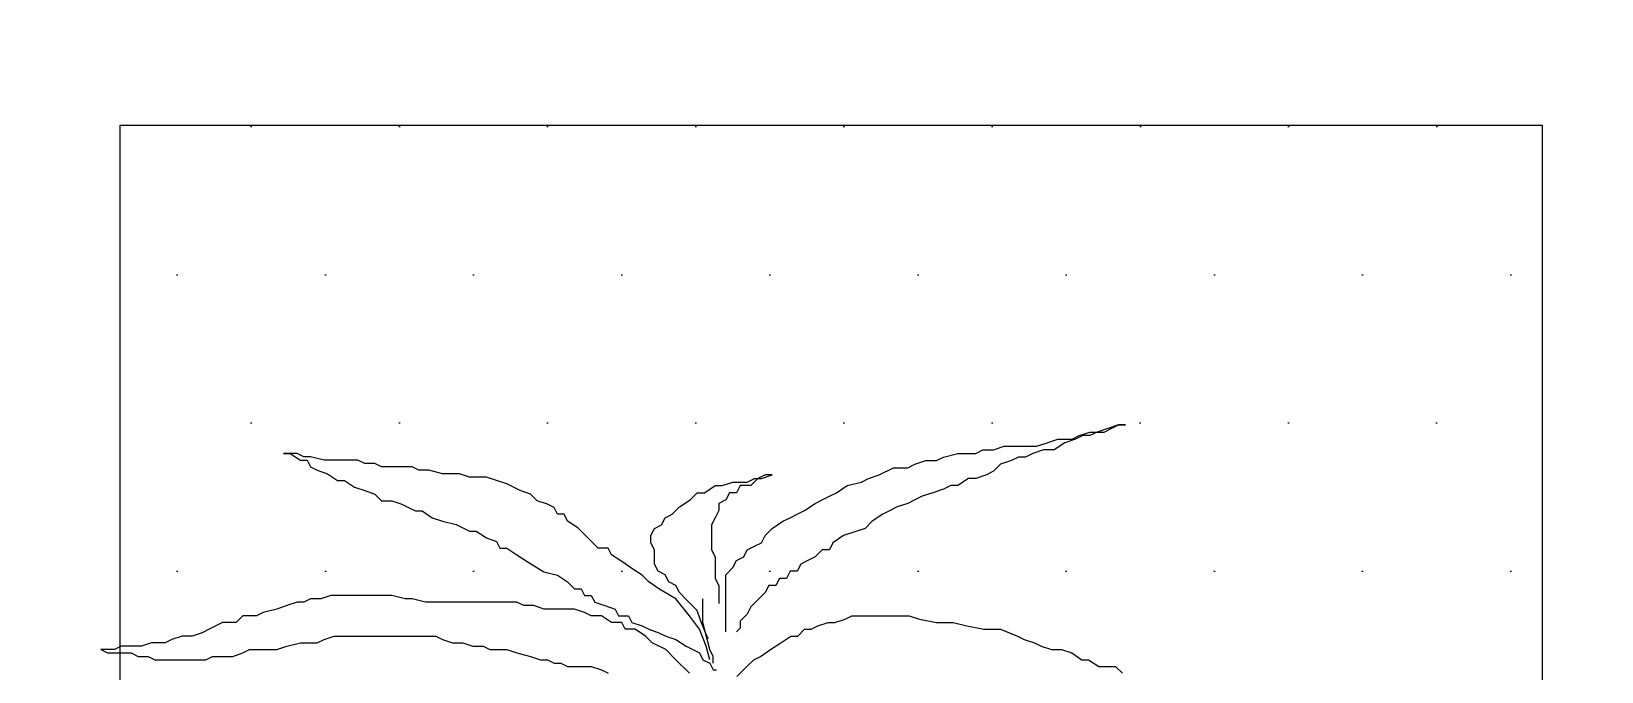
# Model space of a CAD drawing. Extents: x -206 to -86, y 71 to 127.
# Drawn here: x -132.901 to -131.908, y 93.312 to 93.716 of the extents above; entities that cross this region are included whole.
import ezdxf

# ---------------------------------------------------------------- set-up
doc = ezdxf.new("R2010")
doc.units = 0
doc.header["$MEASUREMENT"] = 0
doc.layers.add('HATCH', color=30, linetype='CONTINUOUS')
doc.layers.add('JARDIM', color=90, linetype='CONTINUOUS')

# ---------------------------------------------------------------- blocks, each defined once
blk = doc.blocks.new('A$C71A74D0B')
at = {"layer": 'JARDIM'}
for p, q in [((0.38096, 0.69323), (0.38096, 0.70821)), ((0.38524, 0.67612), (0.38096, 0.69323)), ((0.38739, 0.67184), (0.38524, 0.67612)), ((0.38739, 0.66756), (0.38739, 0.67184))]:
    blk.add_line(p, q, dxfattribs=at)
for points in [[(0.39545, 0.68732), (0.39545, 0.72344), (0.39996, 0.72795), (0.40222, 0.73246), (0.40674, 0.73472), (0.409, 0.73924), (0.41351, 0.74149), (0.41803, 0.74375), (0.42029, 0.74826), (0.4248, 0.75278), (0.43158, 0.75729), (0.43609, 0.75955), (0.44061, 0.76181), (0.44512, 0.76406), (0.4519, 0.76858), (0.45641, 0.77084), (0.46093, 0.77309), (0.46545, 0.77535), (0.47222, 0.77986), (0.48125, 0.78212), (0.48577, 0.78438), (0.49254, 0.78664), (0.50157, 0.79115), (0.5106, 0.79115), (0.51512, 0.79341), (0.52189, 0.79566), (0.52867, 0.79566), (0.53318, 0.79792), (0.54222, 0.80018), (0.55351, 0.80018), (0.55802, 0.80244), (0.5648, 0.80244), (0.57157, 0.80469), (0.59189, 0.80469), (0.59867, 0.80695), (0.60544, 0.80921), (0.61447, 0.80921), (0.61899, 0.81146), (0.62576, 0.81372), (0.63479, 0.81372), (0.63931, 0.81598), (0.64382, 0.81823), (0.64834, 0.81823), (0.64382, 0.81823), (0.63705, 0.81598), (0.63028, 0.81372), (0.62576, 0.81146), (0.62124, 0.81146), (0.61673, 0.80921), (0.60995, 0.80695), (0.60318, 0.80244), (0.59641, 0.80244), (0.58963, 0.80018), (0.58512, 0.79792), (0.5806, 0.79792), (0.57609, 0.79566), (0.56931, 0.79341), (0.5648, 0.78889), (0.56028, 0.78664), (0.55351, 0.78438), (0.54899, 0.78438), (0.54222, 0.77986), (0.5377, 0.77986), (0.53318, 0.77761), (0.52641, 0.77535), (0.51964, 0.77309), (0.51512, 0.77084), (0.5106, 0.76858), (0.50383, 0.76632), (0.49931, 0.76406), (0.4948, 0.76181), (0.48802, 0.75729), (0.48351, 0.75278), (0.46996, 0.74826), (0.46319, 0.74375), (0.46093, 0.73924), (0.45641, 0.73924), (0.4519, 0.73472), (0.44738, 0.73246), (0.44287, 0.73021), (0.44061, 0.72569), (0.43609, 0.72569), (0.43383, 0.72118), (0.42932, 0.72118), (0.42706, 0.71666), (0.42254, 0.71666), (0.42029, 0.71215), (0.41577, 0.70764), (0.41125, 0.70312), (0.409, 0.69861), (0.40448, 0.69409), (0.40448, 0.68958), (0.40222, 0.68732)], [(0.38524, 0.6697), (0.3831, 0.67826), (0.37882, 0.68895), (0.3724, 0.69751), (0.36384, 0.70821), (0.35314, 0.71463), (0.34672, 0.71891), (0.34244, 0.72318), (0.33602, 0.72746), (0.3296, 0.73174), (0.32318, 0.73602), (0.32104, 0.7403), (0.31462, 0.7403), (0.30606, 0.74886), (0.30178, 0.75314), (0.29535, 0.75742), (0.29321, 0.76169), (0.28893, 0.76169), (0.28679, 0.76597), (0.28251, 0.76811), (0.27609, 0.77025), (0.27181, 0.77453), (0.26539, 0.77667), (0.26111, 0.77881), (0.25683, 0.78095), (0.25041, 0.78309), (0.24399, 0.78523), (0.23329, 0.78523), (0.22687, 0.78737), (0.21617, 0.78737), (0.2076, 0.78951), (0.20118, 0.78951), (0.1969, 0.79165), (0.17764, 0.79165), (0.17336, 0.79379), (0.16694, 0.79379), (0.16266, 0.79593), (0.14126, 0.79593), (0.1327, 0.79807), (0.12841, 0.79807), (0.12413, 0.8002), (0.11557, 0.8002), (0.11985, 0.8002), (0.12627, 0.79593), (0.13056, 0.79593), (0.1327, 0.79165), (0.13698, 0.78951), (0.1434, 0.78737), (0.14982, 0.78309), (0.1541, 0.78309), (0.16052, 0.77881), (0.16694, 0.77667), (0.17336, 0.77453), (0.17764, 0.77025), (0.18406, 0.77025), (0.19048, 0.76811), (0.19476, 0.76597), (0.19904, 0.76383), (0.20332, 0.76383), (0.20974, 0.75956), (0.21617, 0.75742), (0.22473, 0.75528), (0.23329, 0.751), (0.23757, 0.751), (0.24399, 0.74672), (0.25041, 0.74458), (0.25255, 0.7403), (0.25683, 0.7403), (0.26325, 0.73602), (0.26967, 0.73174), (0.28037, 0.72532), (0.28893, 0.72318), (0.29535, 0.71891), (0.29963, 0.71463), (0.30392, 0.71463), (0.30606, 0.71035), (0.31034, 0.71035), (0.31248, 0.70607), (0.3189, 0.70393), (0.32532, 0.70179), (0.32746, 0.69751), (0.33388, 0.69751), (0.33602, 0.69323), (0.34244, 0.69109), (0.34672, 0.68895), (0.35314, 0.68681), (0.35742, 0.68467), (0.36384, 0.68254), (0.37026, 0.67826), (0.37454, 0.67612), (0.37882, 0.67398), (0.38096, 0.6697), (0.38524, 0.66756), (0.38739, 0.66328), (0.38953, 0.66328)], [(0.38416, 0.68281), (0.37964, 0.69409), (0.37738, 0.70087), (0.37061, 0.70764), (0.36609, 0.71215), (0.36384, 0.71666), (0.35932, 0.71892), (0.35706, 0.72344), (0.35255, 0.72569), (0.35029, 0.73021), (0.35029, 0.73924), (0.34803, 0.74375), (0.34803, 0.74826), (0.35029, 0.75278), (0.35481, 0.75504), (0.35706, 0.75955), (0.36158, 0.76181), (0.36609, 0.76632), (0.37287, 0.77084), (0.37738, 0.77535), (0.3819, 0.77535), (0.38867, 0.77986), (0.39319, 0.77986), (0.39996, 0.78212), (0.409, 0.78212), (0.41351, 0.78438), (0.41803, 0.78438), (0.4248, 0.78664), (0.42029, 0.78664), (0.41577, 0.78438), (0.41125, 0.77986), (0.40448, 0.77986), (0.40222, 0.77535), (0.39771, 0.77535), (0.39545, 0.77084), (0.39093, 0.76858), (0.39093, 0.76406), (0.38867, 0.75955), (0.38642, 0.75504), (0.38642, 0.73924), (0.38867, 0.73472), (0.38867, 0.72118), (0.39093, 0.71666), (0.39093, 0.70538)], [(0.3724, 0.66114), (0.36384, 0.6697), (0.35742, 0.67612), (0.34886, 0.6804), (0.34458, 0.68467), (0.33816, 0.68895), (0.33174, 0.68895), (0.3296, 0.69323), (0.32318, 0.69323), (0.31676, 0.69751), (0.31034, 0.69751), (0.30606, 0.69965), (0.29963, 0.70179), (0.28037, 0.70179), (0.27395, 0.70393), (0.26753, 0.70393), (0.26325, 0.70607), (0.20546, 0.70607), (0.1969, 0.70821), (0.19262, 0.70821), (0.18406, 0.71035), (0.14554, 0.71035), (0.13912, 0.70821), (0.1327, 0.70821), (0.12841, 0.70607), (0.12413, 0.70607), (0.11771, 0.70393), (0.11129, 0.70179), (0.10273, 0.69965), (0.09845, 0.69751), (0.08989, 0.69751), (0.08561, 0.69323), (0.07705, 0.69323), (0.06849, 0.68895), (0.06421, 0.68681), (0.05779, 0.68467), (0.05137, 0.68467), (0.04495, 0.68254), (0.04066, 0.6804), (0.0321, 0.6804), (0.02568, 0.67826), (0.01284, 0.67826), (0.00856, 0.67612), (0, 0.67612), (0.00428, 0.67398), (0.01926, 0.67398), (0.02354, 0.67184), (0.02996, 0.67184), (0.03424, 0.6697), (0.06635, 0.6697), (0.07063, 0.67184), (0.08347, 0.67184), (0.08989, 0.67398), (0.09417, 0.67612), (0.11129, 0.67612), (0.11771, 0.67826), (0.12627, 0.6804), (0.13698, 0.6804), (0.14126, 0.68254), (0.14768, 0.68467), (0.21188, 0.68467), (0.21617, 0.68254), (0.22259, 0.6804), (0.22901, 0.6804), (0.23543, 0.67826), (0.24185, 0.67826), (0.24613, 0.67612), (0.25683, 0.67612), (0.26325, 0.67398), (0.27181, 0.67184), (0.27823, 0.6697), (0.28251, 0.6697), (0.28679, 0.66756), (0.29107, 0.66756), (0.29535, 0.66542), (0.31034, 0.66542), (0.31676, 0.66328), (0.32104, 0.66114)], [(0.40237, 0.659), (0.40879, 0.66542), (0.41307, 0.6697), (0.41735, 0.67184), (0.42377, 0.67612), (0.43019, 0.6804), (0.43661, 0.68467), (0.44089, 0.68467), (0.44517, 0.68895), (0.44945, 0.68895), (0.45373, 0.69109), (0.46015, 0.69323), (0.46443, 0.69323), (0.47085, 0.69537), (0.47514, 0.69751), (0.51152, 0.69751), (0.51794, 0.69537), (0.52864, 0.69323), (0.53934, 0.69323), (0.5479, 0.69109), (0.5586, 0.68895), (0.56931, 0.68895), (0.58001, 0.68467), (0.58429, 0.68254), (0.59071, 0.6804), (0.59499, 0.67826), (0.60141, 0.67612), (0.60783, 0.67612), (0.61425, 0.67398), (0.62067, 0.6697), (0.62495, 0.6697), (0.63137, 0.66542), (0.64207, 0.66542), (0.64636, 0.66114)]]:
    blk.add_lwpolyline(points, dxfattribs=at)

msp = doc.modelspace()

# ---------------------------------------------------------------- hatches: boundary and pattern name
at = {"layer": 'HATCH'}
h = msp.add_hatch(dxfattribs=at)
h.set_pattern_fill('DOTS', color=256, scale=1.5, style=0)
h.set_pattern_definition([(180, (-253.09036, 0), (-0.046875, 0.09375), [0, -0.09375])])
h.paths.add_polyline_path([(-130.84518, 97.14458), (-129.89518, 97.14458), (-129.89518, 96.10708), (-130.84518, 96.10708)])
h.paths.add_polyline_path([(-131.84518, 97.14458), (-130.94518, 97.14458), (-130.94518, 96.10708), (-131.84518, 96.10708)])
h.paths.add_polyline_path([(-132.84518, 96.10708), (-132.84518, 97.14458), (-131.94518, 97.14458), (-131.94518, 96.10708)])
h.paths.add_polyline_path([(-132.94518, 96.10708), (-133.89518, 96.10708), (-133.89518, 97.14458), (-132.94518, 97.14458)])
h.paths.add_polyline_path([(-132.94518, 94.93208), (-133.89518, 94.93208), (-133.89518, 96.00708), (-132.94518, 96.00708)])
h.paths.add_polyline_path([(-132.94518, 94.83208), (-132.94518, 93.75708), (-133.89518, 93.75708), (-133.89518, 94.83208)])
h.paths.add_polyline_path([(-132.94518, 93.65708), (-132.94518, 92.66958), (-133.89518, 92.66958), (-133.89518, 93.65708)])
h.paths.add_polyline_path([(-131.94518, 92.66958), (-132.84518, 92.66958), (-132.84518, 93.65708), (-131.94518, 93.65708)])
h.paths.add_polyline_path([(-131.94518, 93.75708), (-132.84518, 93.75708), (-132.84518, 94.83208), (-131.94518, 94.83208)])
h.paths.add_polyline_path([(-131.94518, 96.00708), (-131.94518, 94.93208), (-132.84518, 94.93208), (-132.84518, 96.00708)])
h.paths.add_polyline_path([(-130.94518, 94.93208), (-131.84518, 94.93208), (-131.84518, 96.00708), (-130.94518, 96.00708)])
h.paths.add_polyline_path([(-130.94518, 93.75708), (-131.84518, 93.75708), (-131.84518, 94.83208), (-130.94518, 94.83208)])
h.paths.add_polyline_path([(-130.94518, 92.66958), (-131.84518, 92.66958), (-131.84518, 93.65708), (-130.94518, 93.65708)])
h.paths.add_polyline_path([(-130.84518, 93.65708), (-129.89518, 93.65708), (-129.89518, 92.66958), (-130.84518, 92.66958)])
h.paths.add_polyline_path([(-130.84518, 94.83208), (-129.89518, 94.83208), (-129.89518, 93.75708), (-130.84518, 93.75708)])
h.paths.add_polyline_path([(-130.84518, 96.00708), (-129.89518, 96.00708), (-129.89518, 94.93208), (-130.84518, 94.93208)])

# ---------------------------------------------------------------- linework, layer by layer
for p, q in [((-132.84518, 93.65708), (-131.94518, 93.65708)), ((-132.84518, 92.66958), (-132.84518, 93.65708)), ((-131.94518, 92.66958), (-131.94518, 93.65708))]:
    msp.add_line(p, q, dxfattribs=at)

# ---------------------------------------------------------------- block references
at = {"layer": 'JARDIM'}
msp.add_blockref('A$C71A74D0B', (-132.85734, 92.64932), dxfattribs=at)

doc.saveas('drawing.dxf')
